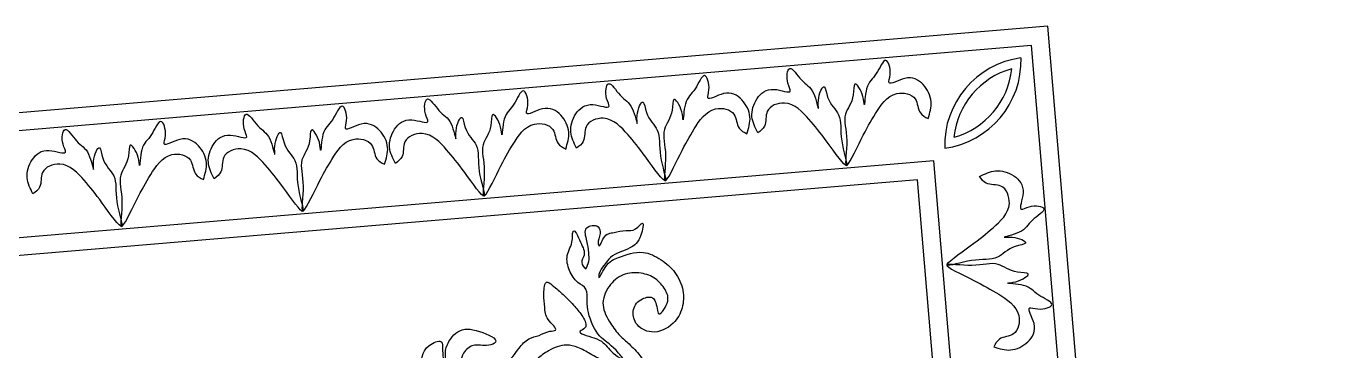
# Model space of a CAD drawing. Header units: millimetres. Extents: x 32582 to 41721, y -247935 to -234947.
# Drawn here: x 39985 to 40058.3, y -246942.3 to -246924 of the extents above; entities that cross this region are included whole.
import ezdxf

# ---------------------------------------------------------------- set-up
doc = ezdxf.new("R2010")
doc.units = ezdxf.units.MM
doc.header["$LTSCALE"] = 300
doc.header["$MEASUREMENT"] = 0
doc.layers.add('I-LINE-01', color=1, linetype='Continuous')
doc.layers.add('ID-facade', color=1, linetype='Continuous')

# ---------------------------------------------------------------- blocks, each defined once
blk = doc.blocks.new('arabesque3')
at = {"layer": 'I-LINE-01', "ltscale": 1100}
for points in [[(312.1, 648.2), (315.2, 655.6), (315.4, 664.7), (313.9, 676.7), (314.1, 690), (325.7, 690.9), (327.5, 683.8), (325.4, 673.4), (325.9, 671.7), (331.1, 679.4), (341.8, 684.6), (354.1, 686.2), (363.9, 687.5), (371, 693.2), (369.2, 680.9), (357.6, 668.3), (337.5, 659.2), (330.5, 651.2), (325.4, 643), (324.8, 639.4), (331.7, 649.1), (345.7, 659), (370.8, 663.4), (389, 655.2), (402.7, 642), (410.3, 623.1), (409, 605.6), (399.5, 590.2), (377, 581.9), (361.5, 591.4), (359.4, 605.4), (368.9, 616), (380, 616), (382.2, 611.6), (383.8, 603.7), (384.3, 600.8), (393.9, 610.9), (392.1, 624.7), (382.7, 636), (368.2, 642.1), (349.9, 640.9), (335.1, 629.6), (328.4, 610.6), (335.5, 592.1), (344.9, 578.9), (353.8, 570.3), (364.5, 558.1), (369.8, 547.2), (369.1, 539.6), (356, 538.9), (339.3, 542.9), (328, 552.1), (313.8, 561.4), (301.5, 568.4), (289.9, 571), (271.5, 565.8), (259.5, 557.7), (247.2, 547.4), (238.9, 541.9), (230.4, 540.1), (220.5, 543.2), (219.1, 545.9), (225.7, 553), (241.6, 569.4), (251.7, 578.5), (262.3, 581.8), (273.3, 585.6), (279, 586.6), (272.1, 597.6), (268.8, 610.4), (268.3, 623), (268.9, 629.9), (271.4, 635.8), (277.2, 632.6), (287.9, 622.7), (299.6, 610.1), (307.3, 599.3), (309.3, 588.1), (304.3, 584.8), (318.2, 577.6), (327.4, 572.4), (339.5, 559.7), (346.6, 555.2), (340.3, 564.3), (324.2, 579.3), (313.3, 603.5), (312.3, 615.6), (311.4, 627.5), (303.5, 634.6), (295.3, 647.1), (293.4, 662.4), (299, 677.7), (299.4, 684), (300.3, 687.1), (307.3, 675.7), (310.5, 662.3), (308, 654.8), (311.9, 647.8)], [(36.8, 477.1), (34.5, 494.3), (36.8, 515.4), (51, 531.2), (83.5, 530.5), (103.7, 513.1), (117.7, 485.3), (119.8, 468.9), (105.8, 440.8), (93.8, 408.8), (87.3, 387.3), (84.4, 379.1), (73.6, 400), (59.1, 411.1), (48.7, 416.8), (52.3, 394.4), (55.2, 374.2), (65.8, 356.9), (79.9, 344.2), (88.9, 331.1), (91.5, 320.4), (93.4, 296.9), (97.8, 278.6), (109, 253), (115.5, 244.2), (118.7, 238.7), (105.7, 234.3), (85.4, 214), (83.5, 194.2), (90.4, 180.6), (100.2, 175.1), (113, 176.1), (118.7, 183.8), (115.7, 196.5), (101.4, 204.6), (114.7, 217.6), (131.6, 222.6), (155.4, 210.9), (164.4, 209.2), (171, 223.6), (172.7, 229.8), (187, 256.2), (185.1, 282.8), (173.8, 263), (157.4, 231.5), (143.9, 237.7), (127.3, 249.6), (117, 276.3), (115.2, 325.1), (123.5, 377.9), (135.3, 402.2), (150.6, 414.4), (161.9, 417.6), (181.1, 434.4), (166.1, 438), (184.5, 451.5), (203.9, 457), (189.5, 464.7), (185.3, 468.7), (204.6, 472.9), (223.1, 464.6), (227.9, 456.9), (217.3, 449.5), (214.3, 437.3), (227.3, 428.4), (242.5, 437.9), (243.7, 461), (231.9, 482.4), (212.5, 490.8), (192, 488), (192, 509.5), (186, 532.2), (181.4, 548.3), (184.7, 565.8), (194.7, 573.5), (210.5, 573.2), (217.5, 576.1), (201.6, 587.6), (179.3, 587.8), (167.2, 572.2), (166.2, 558.8), (166.3, 553.6), (163.5, 563.7), (161.9, 578.5), (149.9, 574.7), (141.9, 550.6), (148.2, 534.5), (157.4, 517.5), (172.8, 508), (178.2, 493.8), (175.3, 479.5), (170.5, 470.3), (160.3, 478.3), (151.5, 461.8), (145.9, 449.3), (145.7, 437.9), (139.1, 447.4), (136.1, 447), (134.2, 433.8), (128.1, 418.1), (113.7, 392), (103.3, 366.1), (100.8, 344.5), (99.9, 321.6), (95.4, 337.3), (97.4, 371.8), (106.2, 402.4), (122.5, 435.2), (139.9, 461.9), (150.3, 481.5), (144.5, 501.7), (133, 484), (133.5, 497.6), (137.2, 507.4), (132.2, 525.2), (122.3, 533.7), (120.7, 516.2), (109.1, 532.5), (95.1, 546.4), (81.9, 550), (52.7, 547.9), (30.8, 536.4), (15.6, 522.4), (4.9, 503.3), (1.3, 487.2), (2.8, 471.2), (8.6, 459.9), (18.3, 448.7), (32.7, 442.7), (53.1, 439.9), (73.5, 453), (78.3, 469.5), (69, 480.6), (54.1, 471.5), (51.7, 460), (37.7, 457.3), (24.6, 464.9), (18.5, 472.7), (19.8, 484.8), (36.8, 477.1)]]:
    blk.add_spline(points, degree=3, dxfattribs=at)
blk = doc.blocks.new('A$C5AD66E58')
at = {"layer": 'I-LINE-01'}
for points in [[(0, 3800), (0, 0), (3800, 0), (3800, 3800)], [(20, 3780), (20, 20), (3780, 20), (3780, 3780)], [(140, 3660), (140.1, 140), (3660, 140), (3660, 3660)], [(160, 3640), (160.1, 160), (3640, 160), (3640, 3640)]]:
    blk.add_lwpolyline(points, close=True, dxfattribs=at)
for centre, radius, start, end in [((27.8, 132.1), 99.2, 273.0038, 357.0198), ((132, 27.9), 99.2, 93.0038, 177.0198), ((27.8, 132.1), 89.2, 280.738, 349.2857), ((132, 27.9), 89.2, 100.738, 169.2857)]:
    blk.add_arc(centre, radius, start, end, dxfattribs=at)
at = {"layer": 'I-LINE-01', "ltscale": 1100}
for points in [[(90.7, 354), (83.6, 345.9), (67.5, 341.3), (59.8, 321.3), (80.2, 295.5), (107.4, 277.3), (135.3, 257.8), (107.4, 260.8), (78, 262), (57.2, 272.5), (45.3, 275.3), (59.8, 283.1), (68.8, 283.9), (51.5, 288), (35.4, 300.3), (21.6, 312.1), (37.8, 315.7), (46.8, 313.7), (43.4, 331.6), (52.2, 351.6), (72.1, 359), (90.7, 354)], [(90.6, 162), (83.6, 170.1), (67.5, 174.7), (59.7, 194.8), (80.1, 220.5), (107.4, 238.7), (135.3, 258.2), (107.4, 255.2), (78, 254), (57.2, 243.6), (45.3, 240.7), (59.8, 232.9), (68.8, 232.2), (51.5, 228.1), (35.4, 215.8), (21.5, 204), (37.8, 200.4), (46.8, 202.4), (43.4, 184.4), (52.2, 164.4), (72, 157), (90.6, 162)], [(142.6, 92.2), (150.7, 85.2), (155.2, 69.1), (175.3, 61.3), (201, 81.7), (219.3, 109), (238.8, 136.9), (235.7, 109), (234.6, 79.5), (224.1, 58.7), (221.2, 46.9), (213.4, 61.4), (212.7, 70.4), (208.6, 53), (196.3, 37), (184.5, 23.1), (180.9, 39.4), (182.9, 48.4), (164.9, 45), (145, 53.8), (137.6, 73.6), (142.6, 92.2)], [(334.5, 92.2), (326.4, 85.2), (321.9, 69.1), (301.8, 61.3), (276, 81.7), (257.8, 109), (238.3, 136.9), (241.4, 109), (242.5, 79.5), (253, 58.7), (255.9, 46.9), (263.7, 61.4), (264.4, 70.4), (268.5, 53), (280.8, 37), (292.6, 23.1), (296.2, 39.4), (294.2, 48.4), (312.2, 45), (332.1, 53.8), (339.5, 73.6), (334.5, 92.2)], [(346.8, 92.2), (354.9, 85.2), (359.4, 69.1), (379.5, 61.3), (405.2, 81.7), (423.5, 109), (443, 136.9), (439.9, 109), (438.7, 79.5), (428.3, 58.7), (425.4, 46.9), (417.6, 61.4), (416.9, 70.4), (412.8, 53), (400.5, 37), (388.7, 23.1), (385.1, 39.4), (387.1, 48.4), (369.1, 45), (349.2, 53.8), (341.8, 73.6), (346.8, 92.2)], [(538.7, 92.2), (530.6, 85.2), (526.1, 69.1), (506, 61.3), (480.2, 81.7), (462, 109), (442.5, 136.9), (445.6, 109), (446.7, 79.5), (457.2, 58.7), (460, 46.9), (467.9, 61.4), (468.6, 70.4), (472.7, 53), (485, 37), (496.8, 23.1), (500.4, 39.4), (498.4, 48.4), (516.3, 45), (536.3, 53.8), (543.7, 73.6), (538.7, 92.2)], [(551, 92.2), (559, 85.2), (563.6, 69.1), (583.7, 61.3), (609.4, 81.7), (627.7, 109), (647.2, 136.9), (644.1, 109), (642.9, 79.5), (632.5, 58.7), (629.6, 46.9), (621.8, 61.4), (621.1, 70.4), (617, 53), (604.7, 37), (592.9, 23.1), (589.3, 39.4), (591.3, 48.4), (573.3, 45), (553.3, 53.8), (545.9, 73.6), (551, 92.2)], [(742.9, 92.2), (734.8, 85.2), (730.3, 69.1), (710.2, 61.3), (684.4, 81.7), (666.2, 109), (646.7, 136.9), (649.8, 109), (650.9, 79.5), (661.4, 58.7), (664.2, 46.9), (672, 61.4), (672.8, 70.4), (676.9, 53), (689.2, 37), (701, 23.1), (704.6, 39.4), (702.6, 48.4), (720.5, 45), (740.5, 53.8), (747.9, 73.6), (742.9, 92.2)], [(755.2, 92.2), (763.2, 85.2), (767.8, 69.1), (787.9, 61.3), (813.6, 81.7), (831.9, 109), (851.4, 136.9), (848.3, 109), (847.1, 79.5), (836.7, 58.7), (833.8, 46.9), (826, 61.4), (825.3, 70.4), (821.2, 53), (808.9, 37), (797.1, 23.1), (793.4, 39.4), (795.5, 48.4), (777.5, 45), (757.5, 53.8), (750.1, 73.6), (755.2, 92.2)], [(947.1, 92.2), (939, 85.2), (934.4, 69.1), (914.4, 61.3), (888.6, 81.7), (870.4, 109), (850.9, 136.9), (854, 109), (855.1, 79.5), (865.6, 58.7), (868.4, 46.9), (876.2, 61.4), (877, 70.4), (881.1, 53), (893.4, 37), (905.2, 23.1), (908.8, 39.4), (906.8, 48.4), (924.7, 45), (944.7, 53.8), (952.1, 73.6), (947.1, 92.2)], [(959.3, 92.2), (967.4, 85.2), (972, 69.1), (992.1, 61.3), (1017.8, 81.7), (1036.1, 109), (1055.6, 136.9), (1052.5, 109), (1051.3, 79.5), (1040.9, 58.7), (1038, 46.9), (1030.2, 61.4), (1029.4, 70.4), (1025.4, 53), (1013.1, 37), (1001.3, 23.1), (997.6, 39.4), (999.7, 48.4), (981.7, 45), (961.7, 53.8), (954.3, 73.6), (959.3, 92.2)], [(1151.3, 92.2), (1143.2, 85.2), (1138.6, 69.1), (1118.6, 61.3), (1092.8, 81.7), (1074.6, 109), (1055.1, 136.9), (1058.2, 109), (1059.3, 79.5), (1069.8, 58.7), (1072.6, 46.9), (1080.4, 61.4), (1081.2, 70.4), (1085.3, 53), (1097.5, 37), (1109.3, 23.1), (1113, 39.4), (1111, 48.4), (1128.9, 45), (1148.9, 53.8), (1156.3, 73.6), (1151.3, 92.2)]]:
    blk.add_spline(points, degree=3, dxfattribs=at)
at = {"layer": 'I-LINE-01', "xscale": 1.100000000000723, "yscale": 1.100000000000723, "zscale": 1.100000000000723, "rotation": 176.8721066363651}
blk.add_blockref('arabesque3', (921.3, 921.5), dxfattribs=at)

msp = doc.modelspace()

# ---------------------------------------------------------------- block references
at = {"layer": 'ID-facade', "xscale": 0.04999999999999997, "yscale": 0.04999999999999997, "zscale": 0.04999999999999997, "rotation": 184.8160656282958}
msp.add_blockref('A$C5AD66E58', (40042.373, -246924.042), dxfattribs=at)

doc.saveas('drawing.dxf')
